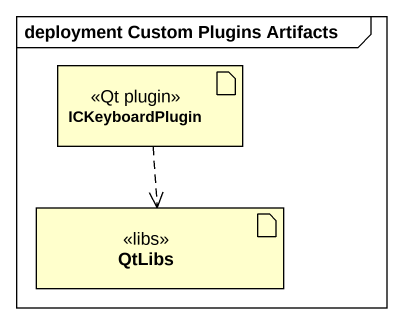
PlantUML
@startuml
mainframe deployment Custom Plugins Artifacts
artifact ICKeyboardPlugin <<Qt plugin>>
artifact QtLibs <<libs>>
ICKeyboardPlugin ..> QtLibs
@enduml
